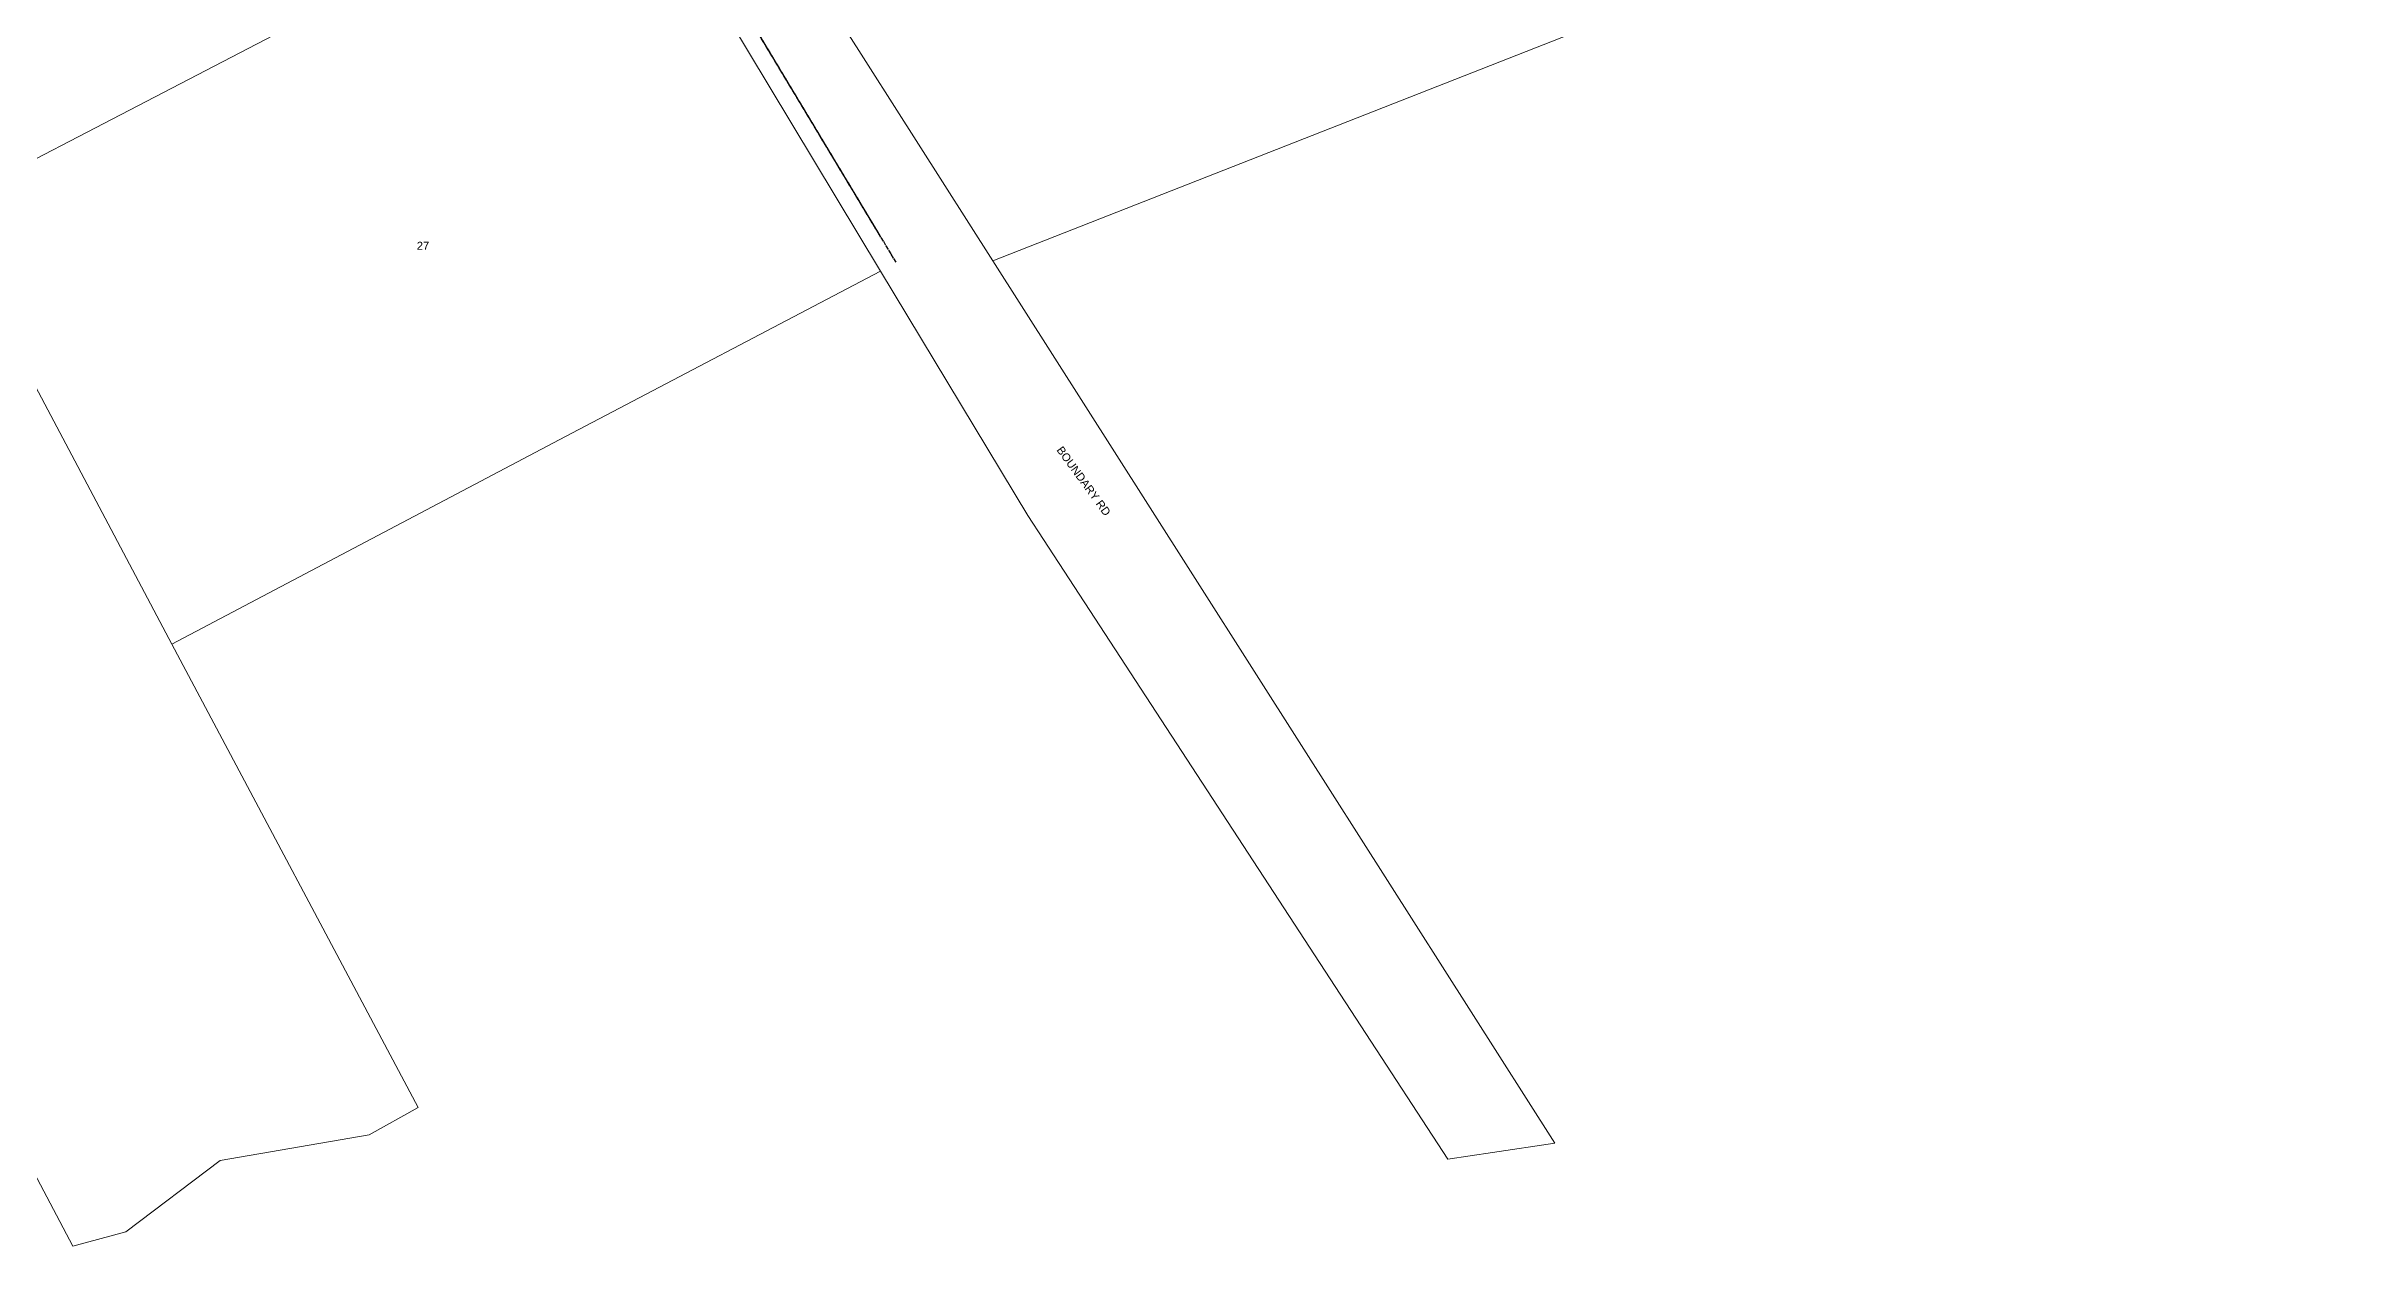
# Model space of a CAD drawing. Header units: metres. Extents: x 303431 to 305438, y 6269401 to 6270518.
# Drawn here: x 303963 to 304480, y 6269401 to 6269671 of the extents above; entities that cross this region are included whole.
import ezdxf

# ---------------------------------------------------------------- set-up
doc = ezdxf.new("R2010")
doc.units = ezdxf.units.M
doc.linetypes.add('Cable Exist OH', pattern=[1, 1, 0])
doc.layers.add('Cadastre Land Parcels_SP_EXT', color=9, linetype='Continuous', lineweight=5)
doc.layers.add('Cadastre Roads_SP_EXT', color=9, linetype='Continuous', lineweight=5)
doc.layers.add('Mains_HV_EXT', color=7, linetype='Continuous')
doc.layers.add('Mains_LV_EXT', color=7, linetype='Continuous')
doc.styles.get("Standard").update_dxf_attribs({"font": 'arial.ttf'})

msp = doc.modelspace()

# ---------------------------------------------------------------- linework, layer by layer
at = {"layer": 'Cadastre Land Parcels_SP_EXT', "linetype": 'Continuous'}
for points in [[(304458.43801, 6269778.70801), (304431.63401, 6269824.992), (304389.62902, 6269815.065), (304376.70499, 6269794.21497), (304140.32496, 6269679.30501), (304142.739, 6269675.05303), (304176.17298, 6269622.50997), (304479.84304, 6269741.80599), (304458.43801, 6269778.70801)], [(304458.43801, 6269778.70801), (304431.63401, 6269824.992), (304389.62902, 6269815.065), (304376.70499, 6269794.21497), (304140.32496, 6269679.30501), (304142.739, 6269675.05303), (304176.17298, 6269622.50997), (304479.84304, 6269741.80599), (304458.43801, 6269778.70801)], [(304094.77801, 6269715.13096), (304066.27802, 6269765.44504), (304039.29099, 6269812.391), (303887.23496, 6269732.77796), (303913.42001, 6269683.88603), (303939.73404, 6269634.54096), (304094.77801, 6269715.13096)], [(304094.77801, 6269715.13096), (304066.27802, 6269765.44504), (304039.29099, 6269812.391), (303887.23496, 6269732.77796), (303913.42001, 6269683.88603), (303939.73404, 6269634.54096), (304094.77801, 6269715.13096)], [(304150.92099, 6269620.21102), (304111.029, 6269686.53804), (304094.77801, 6269715.13096), (303939.73404, 6269634.54096), (303958.14803, 6269599.40401), (303991.458, 6269536.34998), (304080.05499, 6269583.01901), (304150.92099, 6269620.21102)], [(304150.92099, 6269620.21102), (304111.029, 6269686.53804), (304094.77801, 6269715.13096), (303939.73404, 6269634.54096), (303958.14803, 6269599.40401), (303991.458, 6269536.34998), (304080.05499, 6269583.01901), (304150.92099, 6269620.21102)], [(303981.16309, 6269404.17806), (304002.40303, 6269420.2364), (304035.87261, 6269425.9653), (304046.86348, 6269432.16068), (303991.45844, 6269536.35033), (303958.14777, 6269599.40392), (303884.69981, 6269560.93957), (303941.51076, 6269453.40079), (303969.21425, 6269400.96248), (303981.16309, 6269404.17806)]]:
    msp.add_lwpolyline(points, close=True, dxfattribs=at)
at = {"layer": 'Cadastre Roads_SP_EXT', "linetype": 'Continuous'}
msp.add_lwpolyline([(304288.54446, 6269421.99961), (304302.55019, 6269424.06932), (304246.11284, 6269512.71151), (304210.52527, 6269568.66097), (304176.17319, 6269622.51034), (304142.73869, 6269675.05262), (304140.32485, 6269679.30463), (304101.63227, 6269747.45776), (304081.58184, 6269738.42859), (304094.77816, 6269715.13124), (304111.02898, 6269686.53784), (304150.92083, 6269620.21122), (304184.04838, 6269565.27082), (304187.57655, 6269559.8651), (304278.52688, 6269420.51969), (304288.54446, 6269421.99961)], close=True, dxfattribs=at)
at = {"layer": 'Mains_HV_EXT', "linetype": 'Cable Exist OH'}
msp.add_lwpolyline([(304154.38712, 6269622.22995), (304120.67402, 6269678.27105), (304044.64377, 6269811.09739)], dxfattribs=at)
msp.add_lwpolyline([(304154.38712, 6269622.22995), (304120.67402, 6269678.27105), (304044.64377, 6269811.09739)], dxfattribs=at)
at = {"layer": 'Mains_LV_EXT', "linetype": 'Cable Exist OH'}
msp.add_lwpolyline([(304150.73901, 6269628.28202), (304120.67402, 6269678.27097)], dxfattribs=at)

# ---------------------------------------------------------------- texts
at = {"layer": 'Cadastre Land Parcels_SP_EXT'}
msp.add_text('27', height=1.8, dxfattribs=at).set_placement((304046.58897, 6269625.02773))
at = {"layer": 'Cadastre Roads_SP_EXT'}
msp.add_text('BOUNDARY RD', height=1.8, rotation=306.0987954, dxfattribs=at).set_placement((304190.39397, 6269579.98156))

doc.saveas('drawing.dxf')
